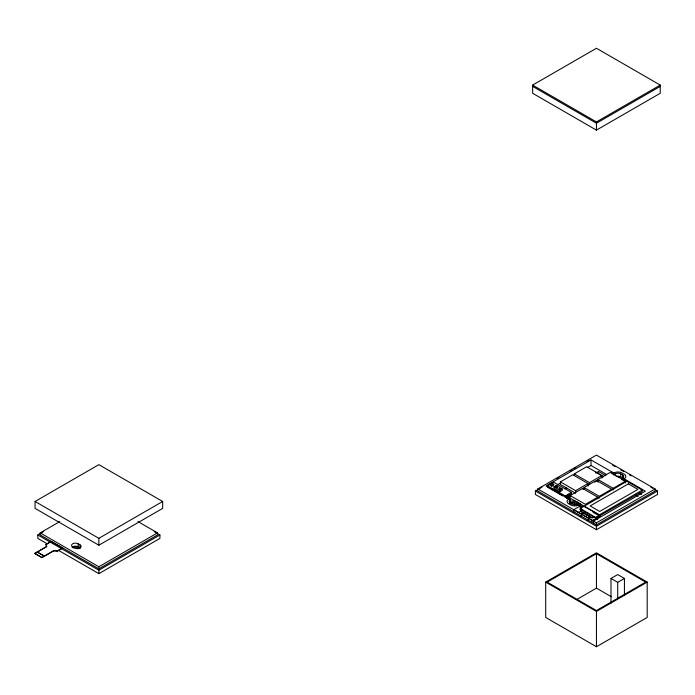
<?xml version="1.0" encoding="UTF-8"?>
<svg xmlns="http://www.w3.org/2000/svg" width="695" height="695" viewBox="0 0 695 695"><rect width="100%" height="100%" fill="white"/><g stroke="black" fill="none" stroke-linecap="round" stroke-linejoin="round"><path stroke-width="1.04" d="M593.86 516.967L592.114 517.975L580.707 511.216L582.453 510.208M581.081 516.298L581.142 515.56M588.248 520.433L588.309 519.695M581.315 514.804L582.827 512.441L589.994 516.576L589.178 517.653M581.42 514.83L582.827 512.441M588.474 518.939L588.752 518.201M588.578 518.965L589.994 516.576M532.639 85.094L596.44 48.259L660.25 85.094L660.25 93.278L596.44 130.121L532.639 93.278L532.639 85.094L596.44 121.938L660.25 85.094M660.25 86.388L596.44 123.224L532.639 86.388M35.054 501.477L98.864 464.642L162.673 501.477L162.673 508.375L98.864 545.21L35.054 508.375L35.054 501.477L98.864 538.321L162.673 501.477M137.966 521.597L157.522 532.891L157.522 534.959L98.864 568.823L40.206 534.959L40.206 532.891L59.761 521.597M47.208 543.829L37.817 538.408L37.817 534.959L43.455 531.701M46.061 544.376L51.291 541.353L46.061 544.541L46.687 546.635L34.75 553.524L46.687 546.461L46.061 544.541M34.75 553.35L41.917 557.486L53.854 550.596L57.468 550.953L62.689 547.938L57.468 551.126L53.854 550.77L41.917 557.659L34.75 553.524M40.206 532.891L98.864 566.755L157.522 532.891M37.817 534.959L98.864 570.204L159.911 534.959L159.911 538.408L98.864 573.653L58.476 550.336M537.782 488.959L596.44 455.095L655.098 488.959L655.098 491.026L596.44 524.89L537.782 491.026L537.782 488.959L596.44 522.822L655.098 488.959M654.673 489.402L657.487 491.026L657.487 494.475L596.44 529.72L535.393 494.475L535.393 491.026L541.97 487.23M556.999 478.56L558.876 477.474M570.143 470.967L572.028 469.881M573.905 468.795L575.781 467.709M587.049 461.202L588.926 460.125M622.598 480.071L622.598 474.911L620.722 473.825A3.849 2.224 0 0 0 615.275 473.886L591.011 459.951L546.088 485.892L570.282 499.861A3.849 2.224 0 0 0 570.282 503.006L572.115 504.057A3.849 2.224 0 0 0 577.562 504.057L580.551 505.786L580.551 511.303L578.032 512.754M547.434 485.718L553.585 482.165L571.455 492.486L571.455 493.858L565.304 497.411L565.304 496.03L547.434 485.718L547.434 487.091L562.629 495.865M551.839 485.327L553.707 484.25L553.707 485.11L551.839 486.187L549.971 485.11L549.971 484.25L551.839 485.327L551.839 486.187M560.396 481.887L575.625 490.67L575.625 493.259L560.396 484.467L560.396 481.887L572.784 474.728L588.013 483.52L588.013 486.109M574.279 475.597L574.279 473.868L586.667 466.719L601.887 475.51L601.887 478.091M553.967 486.769L556.2 485.475L562.177 488.924L562.177 490.479L559.935 491.765L553.967 488.324L553.967 486.769L559.935 490.218L562.177 488.924M557.321 484.919L560.127 483.303M587.266 467.631L591.011 465.468L606.692 474.52M564.714 488.75L566.573 487.682M595.745 473.06L598.517 471.462L605.849 475.693M565.304 496.03L571.455 492.486M575.625 490.67L588.013 483.52M574.279 473.868L589.499 482.66L601.887 475.51M599.351 514.891L583.982 506.36L580.247 508.514L580.247 509.226L595.624 518.105L642.267 491.521L642.267 490.114L599.351 514.891L570.178 498.124L570.178 495.544L582.566 488.394L597.787 497.177L597.787 498.906M584.052 487.525L596.44 480.375L611.67 489.167L599.281 496.317L584.052 487.525L584.052 489.254M597.935 479.515L610.323 472.365L625.552 481.149L613.164 488.307L597.935 479.515L597.935 482.095M582.697 489.176L584.469 488.151M594.816 482.182L598.352 480.132M615.24 473.903L615.24 475.919M573.827 512.423L573.827 509.661L580.551 505.786M597.787 497.177L585.399 504.335L570.178 495.544M582.453 510.382L580.707 511.39L584.295 513.475M593.86 516.793L592.114 517.801L584.295 513.301M580.247 508.514L595.624 517.384L599.351 515.23M591.714 521.102L600.245 516.177L592.583 520.772M573.827 509.661L593.547 521.05L645.308 491.165L620.722 476.839A3.849 2.224 0 0 0 616.5 476.405M535.393 491.026L596.44 526.271L657.487 491.026M545.697 582.115L596.44 552.812L647.193 582.115L647.193 617.447L596.44 646.741L545.697 617.447L545.697 582.115L596.44 611.409L647.193 582.115M596.44 553.68L547.191 582.115L596.44 610.549L645.698 582.115L596.44 553.68L596.44 588.144L576.928 599.411M610.992 603.225L610.992 578.449L617.716 574.574L624.431 578.449L624.431 595.684M610.992 578.449L617.716 582.332L624.431 578.449M619.575 477.561L619.332 477.439A2.163 1.251 0 0 0 618.289 477.204M612.408 464.998L615.223 466.623M620.861 469.881L623.676 471.505M629.314 474.763L631.19 475.849M650.911 487.23L652.796 488.316M642.267 490.114L626.89 481.235L583.982 506.36M638.731 492.885L641.546 494.51M635.308 494.77L638.088 496.369M595.719 472.174L603.642 476.753M553.707 484.25L551.839 483.173L551.839 484.033M579.005 503.041L576.633 501.721A5.96 3.44 0 0 0 570.03 501.469M593.026 512.293L597.544 514.908M570.916 504.127A2.163 1.251 0 0 1 574.539 503.562L576.364 504.622A2.163 1.251 0 0 1 576.711 504.883M595.936 518.574L597.787 519.634M582.836 512.615L590.003 516.75M596.44 588.144L611.235 596.692M154.273 531.701L159.911 534.959M78.153 543.794L79.986 544.845A3.849 2.224 0 0 1 79.986 547.99A3.849 2.224 0 0 1 74.53 547.99L72.706 546.939A3.849 2.224 0 0 1 72.706 543.794A3.849 2.224 0 0 1 78.153 543.794L78.153 546.809L79.986 547.86A3.849 2.224 0 0 1 80.316 548.086M51.291 541.527L62.689 548.112M37.209 551.934L44.376 556.07M37.209 552.099L44.376 556.235M625.587 479.785L625.552 482.877M624.093 480.931L624.093 478.916A5.96 3.44 0 0 0 624.605 474.39L621.582 472.661A5.96 3.44 0 0 0 613.755 473.043L613.72 475.076M620.722 473.825L620.722 476.839M617.716 582.332L617.716 598.491M613.164 488.307L613.164 490.027M612.226 472.2L612.226 474.033M599.281 496.317L599.281 498.046M598.517 471.462L598.517 472.157M596.44 121.938L596.44 130.121M596.44 522.822L596.44 524.89M596.44 526.271L596.44 529.72M596.44 611.409L596.44 646.741M595.624 517.384L595.624 518.105M593.547 521.05L593.547 523.804M591.011 459.951L591.011 465.468M589.499 482.66L589.499 484.38M574.539 503.562L574.539 505.23M570.282 499.861L570.282 502.876M569.37 494.979L569.37 499.123M568.884 494.232L568.884 499.401M568.397 494.979L568.397 499.123M567.468 494.927L567.468 498.141M566.99 496.36L566.99 498.428M566.503 496.074L566.503 498.141M559.935 490.218L559.935 491.765M98.864 538.321L98.864 545.21M98.864 566.755L98.864 568.823M98.864 570.204L98.864 573.653M79.986 544.845L79.986 547.86M583.209 506.481A5.273 3.049 0 0 1 580.612 505.986M580.742 507.559A5.96 3.44 0 0 1 580.742 508.453M580.594 508.896A5.96 3.44 0 0 1 579.995 509.722M622.598 474.911A3.849 2.224 0 0 1 622.598 478.056M622.598 477.925A3.849 2.224 0 0 1 622.928 478.151M621.408 478.62A2.163 1.251 0 0 1 621.964 479.828M578.692 505.508A3.849 2.224 0 0 0 577.562 503.936L575.729 502.876A3.849 2.224 0 0 0 569.448 503.597M579.048 504.918A5.96 3.44 0 0 1 571.212 505.222L568.284 503.528A5.96 3.44 0 0 1 568.797 499.001M580.342 504.188A5.96 3.44 0 0 1 579.995 507.228M579.569 503.415A5.96 3.44 0 0 1 579.995 503.788M72.098 547.269A3.849 2.224 0 0 1 78.153 546.809M73.34 548.06A2.163 1.251 0 0 1 76.963 547.495L78.787 548.555A2.163 1.251 0 0 1 78.978 548.676M628.341 483.876L590.133 505.943L599.681 511.451L637.897 489.393L628.341 483.876M555.661 487.325A1.086 0.625 0 0 0 557.355 486.865A1.086 0.625 0 0 0 555.809 486.248A1.086 0.625 0 0 0 555.661 487.325M559.466 489.384A0.895 0.521 0 0 0 560.9 489.028A0.895 0.521 0 0 0 559.657 488.489A0.895 0.521 0 0 0 559.466 489.384M555.661 487.499A1.086 0.625 0 0 0 557.355 487.039A1.086 0.625 0 0 0 555.809 486.422A1.086 0.625 0 0 0 555.661 487.499M559.466 489.558A0.895 0.521 0 0 0 560.9 489.202A0.895 0.521 0 0 0 559.657 488.663A0.895 0.521 0 0 0 559.466 489.558"/></g></svg>
